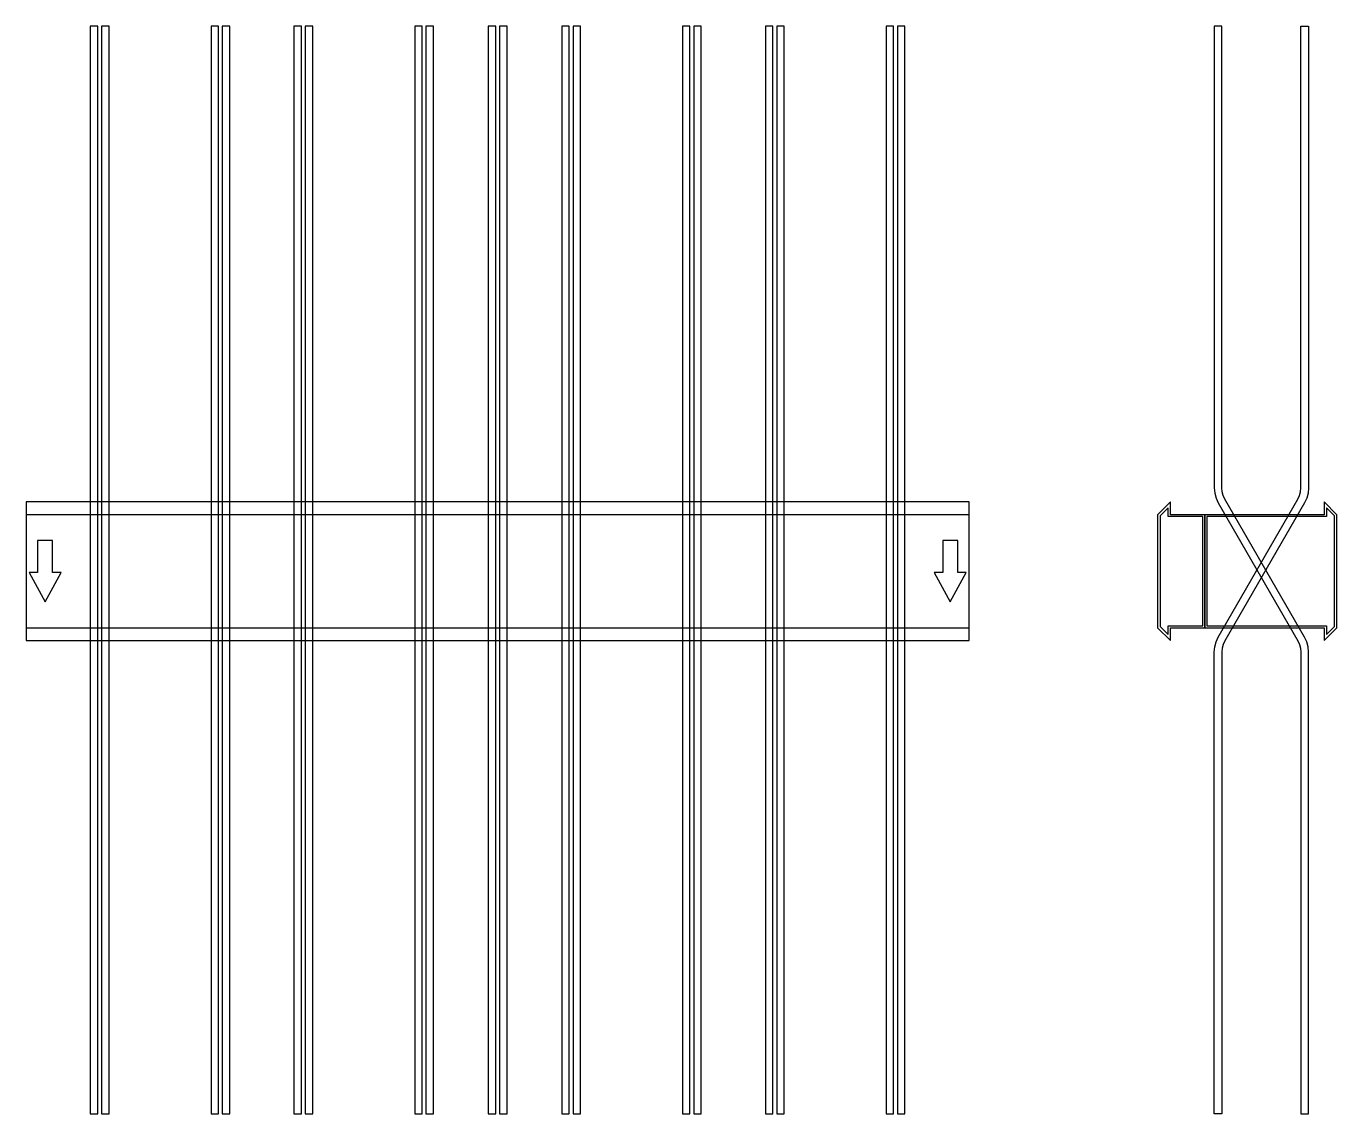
# Model space of a CAD drawing. Extents: x 0 to 1390, y -576 to 578.
import ezdxf

# ---------------------------------------------------------------- set-up
doc = ezdxf.new("R2010")
doc.units = 0
doc.layers.add('Halfen', color=7, linetype='CONTINUOUS')

msp = doc.modelspace()

# ---------------------------------------------------------------- linework, layer by layer
at = {"layer": 'Halfen', "color": 7}
for points in [[(76, -575.609), (76, 578.25), (68, 578.25), (68, -575.609)], [(88, -575.609), (88, 578.25), (80, 578.25), (80, -575.609)], [(204, -575.609), (204, 578.25), (196, 578.25), (196, -575.609)], [(216, -575.609), (216, 578.25), (208, 578.25), (208, -575.609)], [(292, -575.609), (292, 578.25), (284, 578.25), (284, -575.609)], [(304, -575.609), (304, 578.25), (296, 578.25), (296, -575.609)], [(420, -575.609), (420, 578.25), (412, 578.25), (412, -575.609)], [(432, -575.609), (432, 578.25), (424, 578.25), (424, -575.609)], [(498, -575.609), (498, 578.25), (490, 578.25), (490, -575.609)], [(510, -575.609), (510, 578.25), (502, 578.25), (502, -575.609)], [(576, -575.609), (576, 578.25), (568, 578.25), (568, -575.609)], [(588, -575.609), (588, 578.25), (580, 578.25), (580, -575.609)], [(704, -575.609), (704, 578.25), (696, 578.25), (696, -575.609)], [(716, -575.609), (716, 578.25), (708, 578.25), (708, -575.609)], [(792, -575.609), (792, 578.25), (784, 578.25), (784, -575.609)], [(804, -575.609), (804, 578.25), (796, 578.25), (796, -575.609)], [(920, -575.609), (920, 578.25), (912, 578.25), (912, -575.609)], [(932, -575.609), (932, 578.25), (924, 578.25), (924, -575.609)], [(1360, -575.609), (1360, -85.856), (1359.514, -80.3), (1358.07, -74.912), (1355.713, -69.856), (1271.215, 76.497), (1269.447, 80.289), (1268.365, 84.33), (1268, 88.497), (1268, 578.25), (1260, 578.25), (1260, 88.497), (1260.486, 82.941), (1261.93, 77.553), (1264.287, 72.497), (1348.785, -73.856), (1350.553, -77.648), (1351.635, -81.689), (1352, -85.856), (1352, -575.609)], [(1260, -575.609), (1260, -85.856), (1260.486, -80.3), (1261.93, -74.912), (1264.287, -69.856), (1348.785, 76.497), (1350.553, 80.289), (1351.635, 84.33), (1352, 88.497), (1352, 578.25), (1360, 578.25), (1360, 88.497), (1359.514, 82.941), (1358.07, 77.553), (1355.713, 72.497), (1271.215, -73.856), (1269.447, -77.648), (1268.365, -81.689), (1268, -85.856), (1268, -575.609)], [(0, -73.5), (1000, -73.5), (1000, 73.5), (0, 73.5)], [(1250, -60), (1250, 60), (1213.5, 60), (1213.5, 73.5), (1200, 60), (1200, -60), (1213.5, -73.5), (1213.5, -60)], [(1390, -60), (1390, 60), (1376.5, 73.5), (1376.5, 60), (1250, 60), (1250, -60), (1376.5, -60), (1376.5, -73.5)], [(0, -60), (1000, -60), (1000, 60), (0, 60)], [(1248, -58), (1248, 58), (1211, 58), (1211, 67.25), (1202.5, 58.75), (1202.5, -58.75), (1211, -67.25), (1211, -58)], [(1387.5, -58.75), (1387.5, 58.75), (1379, 67.25), (1379, 58), (1252, 58), (1252, -58), (1379, -58), (1379, -67.25)], [(20, -32.5), (37, -1.5), (28, -1.5), (28, 32.5), (12, 32.5), (12, -1.5), (3, -1.5)], [(980, -32.5), (997, -1.5), (988, -1.5), (988, 32.5), (972, 32.5), (972, -1.5), (963, -1.5)]]:
    msp.add_lwpolyline(points, close=True, dxfattribs=at)

doc.saveas('drawing.dxf')
